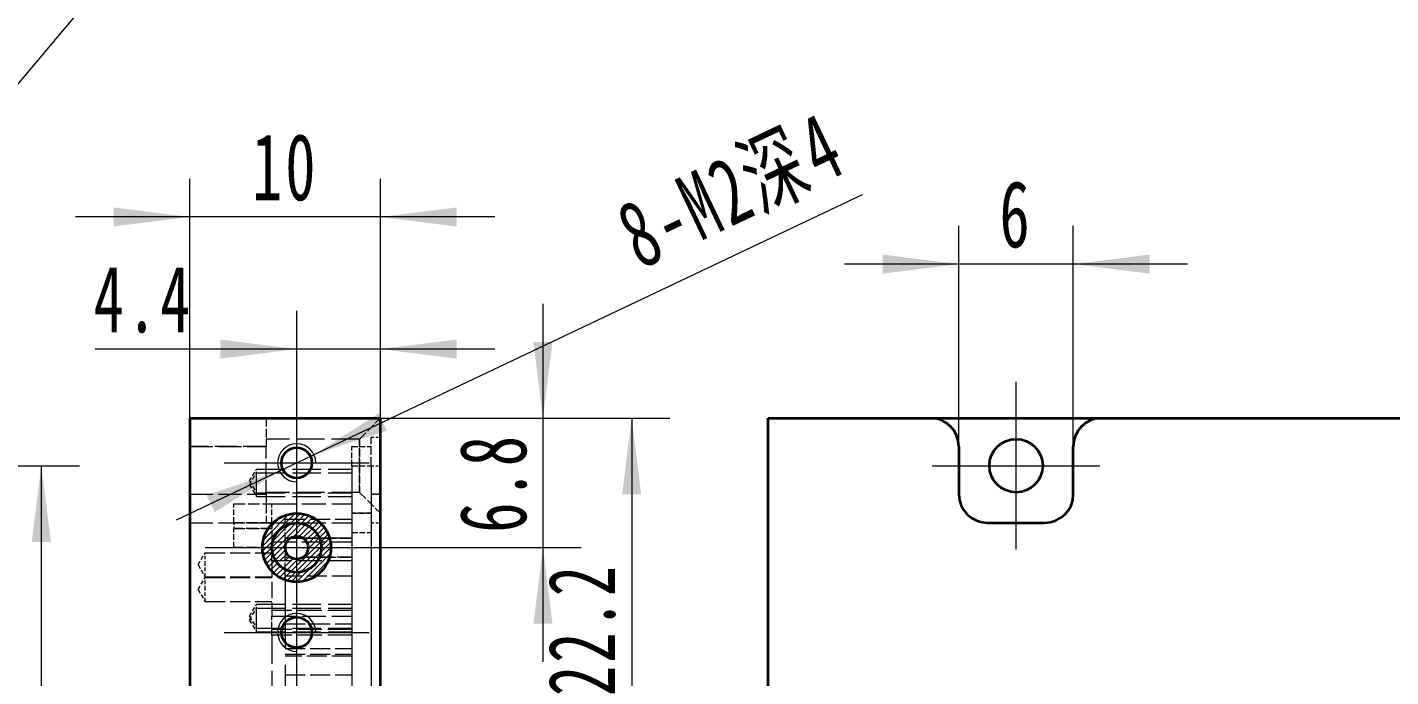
# Model space of a CAD drawing. Header units: millimetres. Extents: x -149 to 251, y -105 to 142.
# Drawn here: x -41.7 to 29.8, y 7.6 to 41.7 of the extents above; entities that cross this region are included whole.
import ezdxf

# ---------------------------------------------------------------- set-up
doc = ezdxf.new("R2010")
doc.units = ezdxf.units.MM
doc.linetypes.add('DASHED', pattern=[15, 12, -3])
doc.linetypes.add('点画线', pattern=[18, 12, -2, 2, -2])
doc.layers.get('0').update_dxf_attribs({"color": 255, "lineweight": 35})
for name, color, linetype, lineweight in [('中心线层', 1, '点画线', 18), ('剖面线层', 2, 'Continuous', 18), ('尺寸线层', 3, 'Continuous', 18), ('细实线层', 3, 'Continuous', 18)]:
    doc.layers.add(name, color=color, linetype=linetype, lineweight=lineweight)
doc.styles.add('标准', font='', dxfattribs={"width": 0.667})
doc.styles.get('标准').set_extended_font_data('宋体')
doc.dimstyles.new('标准', dxfattribs={"dimtxt": 3.5, "dimasz": 4, "dimexe": 2, "dimexo": 0, "dimgap": 0.85, "dimtad": 1, "dimdec": 1, "dimdsep": 46, "dimtxsty": '标准', "dimblk": '_CAXARROW', "dimcen": 0, "dimdle": 6, "dimclrt": 256, "dimadec": 1, "dimazin": 2, "dimtfac": 0.707107, "dimtmove": 2, "dimatfit": 3, "dimfxl": 0, "dimfrac": 2, "dimtolj": 1, "dimlwd": -1, "dimlwe": -1, "dimarcsym": 0})
pattern_1 = [(45, (0, 0), (-0.1414214, 0.1414214), [])]

# ---------------------------------------------------------------- blocks, each defined once
blk = doc.blocks.new('*X6')
at = {"layer": '尺寸线层', "linetype": 'Continuous'}
for points in [[(-33.213, 31.703), (-37.213, 31.203), (-37.213, 32.203)], [(-23.213, 31.703), (-19.213, 31.203), (-19.213, 32.203)]]:
    blk.add_hatch(color=0, dxfattribs=at).paths.add_polyline_path(points, flags=0)
at = {"layer": '尺寸线层', "color": 0, "linetype": 'Continuous'}
for p, q in [((-33.213, 21.148), (-33.213, 33.703)), ((-23.213, 21.148), (-23.213, 33.703)), ((-17.213, 31.703), (-39.213, 31.703))]:
    blk.add_line(p, q, dxfattribs=at)
at = {"layer": '尺寸线层', "insert": (-28.213, 34.303), "char_height": 3.5, "width": 7, "attachment_point": 5, "line_spacing_factor": 1.15057, "style": '标准'}
blk.add_mtext('\\T1.1;10', dxfattribs=at)
blk = doc.blocks.new('_CAXARROW')
blk.add_hatch(color=256).paths.add_polyline_path([(0, 0), (-1, 0.125), (-1, -0.125)], flags=0)
blk = doc.blocks.new('*X8')
at = {"attachment_point": 1, "line_spacing_factor": 1.15057, "style": '标准'}
for s, insert, char_height, width in [('\\T1.1;+0.3', (-81.422, 36.656), 2.4749, 98.99498), ('\\T1.1;53', (-85.075, 34.987), 3.5, 140), ('\\T1.1;0', (-80.131, 34.018), 2.4749, 98.99498)]:
    blk.add_mtext(s, dxfattribs=dict(at, insert=insert, char_height=char_height, width=width))
blk = doc.blocks.new('*X7')
at = {"layer": '尺寸线层', "linetype": 'Continuous'}
for points in [[(-106.952, 30.258), (-102.952, 30.758), (-102.952, 29.758)], [(-53.952, 30.258), (-57.952, 30.758), (-57.952, 29.758)]]:
    blk.add_hatch(color=0, dxfattribs=at).paths.add_polyline_path(points, flags=0)
at = {"layer": '尺寸线层', "color": 0, "linetype": 'Continuous'}
for p, q in [((-106.952, 18.648), (-106.952, 32.258)), ((-53.952, 18.648), (-53.952, 32.258)), ((-106.952, 30.258), (-53.952, 30.258))]:
    blk.add_line(p, q, dxfattribs=at)
at = {"layer": '尺寸线层'}
blk.add_blockref('*X8', (0, 0), dxfattribs=at)
blk = doc.blocks.new('*X13')
at = {"layer": '尺寸线层', "linetype": 'Continuous'}
for points in [[(-59.437, 18.26), (-56.479, 20.999), (-57.245, 21.643)], [(-60.467, 17.036), (-62.66, 13.653), (-63.425, 14.297)]]:
    blk.add_hatch(color=0, dxfattribs=at).paths.add_polyline_path(points, flags=0)
at = {"layer": '尺寸线层', "color": 0, "linetype": 'Continuous'}
blk.add_line((-22.6, 62.041), (-64.33, 12.445), dxfattribs=at)
at = {"layer": '尺寸线层', "char_height": 3.5, "attachment_point": 5, "rotation": 49.92254, "line_spacing_factor": 1.15057, "style": '标准'}
for s, insert, width in [('\\T1.1;15-M1.6深4', (-30.507, 57.301), 34.87224), ('\\T1.1;底孔深5', (-25.792, 53.333), 23.58883)]:
    blk.add_mtext(s, dxfattribs=dict(at, insert=insert, width=width))
blk = doc.blocks.new('*X15')
at = {"layer": '尺寸线层', "linetype": 'Continuous'}
for points in [[(-26.709, 19.226), (-22.881, 20.489), (-23.31, 21.393)], [(-28.516, 18.369), (-31.916, 16.203), (-32.344, 17.106)]]:
    blk.add_hatch(color=0, dxfattribs=at).paths.add_polyline_path(points, flags=0)
at = {"layer": '尺寸线层', "color": 0, "linetype": 'Continuous'}
blk.add_line((2.05, 32.87), (-33.937, 15.797), dxfattribs=at)
at = {"layer": '尺寸线层', "insert": (-4.742, 32.967), "char_height": 3.5, "width": 24.38256, "attachment_point": 5, "rotation": 25.38052, "line_spacing_factor": 1.15057, "style": '标准'}
blk.add_mtext('\\T1.1;8-M2深4', dxfattribs=at)
blk = doc.blocks.new('*X18')
at = {"layer": '尺寸线层', "linetype": 'Continuous'}
for points in [[(-41.009, 18.648), (-40.509, 14.648), (-41.509, 14.648)], [(-41.009, -10.352), (-40.509, -6.352), (-41.509, -6.352)]]:
    blk.add_hatch(color=0, dxfattribs=at).paths.add_polyline_path(points, flags=0)
at = {"layer": '尺寸线层', "color": 0, "linetype": 'Continuous'}
for p, q in [((-65.452, 18.648), (-39.009, 18.648)), ((-41.009, 18.648), (-41.009, -10.352)), ((-54.952, -10.352), (-39.009, -10.352))]:
    blk.add_line(p, q, dxfattribs=at)
at = {"layer": '尺寸线层', "insert": (-43.609, 4.148), "char_height": 3.5, "width": 7, "attachment_point": 5, "rotation": 90, "line_spacing_factor": 1.15057, "style": '标准'}
blk.add_mtext('\\T1.1;29', dxfattribs=at)
blk = doc.blocks.new('*X20')
at = {"layer": '尺寸线层', "linetype": 'Continuous'}
for points in [[(-14.694, 21.148), (-14.194, 25.148), (-15.194, 25.148)], [(-14.694, 14.348), (-14.194, 10.348), (-15.194, 10.348)]]:
    blk.add_hatch(color=0, dxfattribs=at).paths.add_polyline_path(points, flags=0)
at = {"layer": '尺寸线层', "color": 0, "linetype": 'Continuous'}
for p, q in [((-14.694, 27.148), (-14.694, 8.348)), ((-23.213, 21.148), (-12.694, 21.148)), ((-22.813, 14.348), (-12.694, 14.348))]:
    blk.add_line(p, q, dxfattribs=at)
at = {"layer": '尺寸线层', "insert": (-17.294, 17.748), "char_height": 3.5, "width": 9.92422, "attachment_point": 5, "rotation": 90, "line_spacing_factor": 1.15057, "style": '标准'}
blk.add_mtext('\\T1.1;6.8', dxfattribs=at)
blk = doc.blocks.new('*X21')
at = {"layer": '尺寸线层', "linetype": 'Continuous'}
for points in [[(-10.039, 21.148), (-9.539, 17.148), (-10.539, 17.148)], [(-10.039, -1.052), (-9.539, 2.948), (-10.539, 2.948)]]:
    blk.add_hatch(color=0, dxfattribs=at).paths.add_polyline_path(points, flags=0)
at = {"layer": '尺寸线层', "color": 0, "linetype": 'Continuous'}
for p, q in [((-23.213, 21.148), (-8.039, 21.148)), ((-10.039, 21.148), (-10.039, -1.052)), ((-22.813, -1.052), (-8.039, -1.052))]:
    blk.add_line(p, q, dxfattribs=at)
at = {"layer": '尺寸线层', "insert": (-12.639, 10.048), "char_height": 3.5, "width": 13.52454, "attachment_point": 5, "rotation": 90, "line_spacing_factor": 1.15057, "style": '标准'}
blk.add_mtext('\\T1.1;22.2', dxfattribs=at)
blk = doc.blocks.new('*X22')
at = {"layer": '尺寸线层', "linetype": 'Continuous'}
for points in [[(-27.613, 24.768), (-31.613, 24.268), (-31.613, 25.268)], [(-23.213, 24.768), (-19.213, 24.268), (-19.213, 25.268)]]:
    blk.add_hatch(color=0, dxfattribs=at).paths.add_polyline_path(points, flags=0)
at = {"layer": '尺寸线层', "color": 0, "linetype": 'Continuous'}
for p, q in [((-27.613, 13.698), (-27.613, 26.768)), ((-23.213, 21.148), (-23.213, 26.768)), ((-17.213, 24.768), (-38.192, 24.768))]:
    blk.add_line(p, q, dxfattribs=at)
at = {"layer": '尺寸线层', "insert": (-35.652, 27.368), "char_height": 3.5, "width": 10.15767, "attachment_point": 5, "line_spacing_factor": 1.15057, "style": '标准'}
blk.add_mtext('\\T1.1;4.4', dxfattribs=at)
blk = doc.blocks.new('*X24')
at = {"layer": '尺寸线层', "linetype": 'Continuous'}
for points in [[(7.127, 29.23), (3.127, 28.73), (3.127, 29.73)], [(13.127, 29.23), (17.127, 28.73), (17.127, 29.73)]]:
    blk.add_hatch(color=0, dxfattribs=at).paths.add_polyline_path(points, flags=0)
at = {"layer": '尺寸线层', "color": 0, "linetype": 'Continuous'}
for p, q in [((7.127, 19.648), (7.127, 31.23)), ((13.127, 19.648), (13.127, 31.23)), ((19.127, 29.23), (1.127, 29.23))]:
    blk.add_line(p, q, dxfattribs=at)
at = {"layer": '尺寸线层', "insert": (10.127, 31.83), "char_height": 3.5, "width": 7, "attachment_point": 5, "line_spacing_factor": 1.15057, "style": '标准'}
blk.add_mtext('\\T1.1;6', dxfattribs=at)

msp = doc.modelspace()

# ---------------------------------------------------------------- hatches: boundary and pattern name
at = {"layer": '剖面线层'}
h = msp.add_hatch(dxfattribs=at)
h.set_pattern_fill('无图案', color=256, scale=0.2, angle=45, style=0, pattern_type=0)
h.set_pattern_definition(pattern_1)
edge = h.paths.add_edge_path(flags=0)
edge.add_arc((-27.613, 14.348), 1.3, 22.61986, 38.15857)
edge.add_arc((-27.613, 14.348), 1.3, 38.15857, 89.7517)
edge.add_line((-27.607, 15.648), (-26.368, 15.648))
edge.add_arc((-27.613, 14.348), 1.8, 16.12762, 46.2377, ccw=False)
edge.add_line((-25.884, 14.848), (-26.413, 14.848))
edge = h.paths.add_edge_path(flags=0)
edge.add_line((-27.613, 14.948), (-27.613, 15.201))
edge.add_line((-27.613, 15.201), (-27.613, 15.648))
edge.add_arc((-27.613, 14.348), 1.3, 89.7517, 90, ccw=False)
edge.add_arc((-27.613, 14.348), 1.3, 22.61986, 89.7517, ccw=False)
edge.add_line((-26.413, 14.848), (-27.281, 14.848))
edge.add_arc((-27.613, 14.348), 0.6, 56.44269, 90)
edge = h.paths.add_edge_path(flags=0)
edge.add_arc((-27.613, 14.348), 0.6, 29.99865, 45.492)
edge.add_arc((-27.613, 14.348), 0.6, 45.492, 56.44269)
edge.add_line((-27.281, 14.848), (-26.413, 14.848))
edge.add_arc((-27.613, 14.348), 1.3, 13.34181, 22.61986, ccw=False)
edge.add_line((-26.348, 14.648), (-27.093, 14.648))
edge = h.paths.add_edge_path(flags=0)
edge.add_arc((-27.613, 14.348), 1.3, 13.34181, 16.95173)
edge.add_arc((-27.613, 14.348), 1.3, 16.95173, 22.61986)
edge.add_line((-26.413, 14.848), (-25.884, 14.848))
edge.add_arc((-27.613, 14.348), 1.8, 9.59367, 16.12762, ccw=False)
edge.add_line((-25.838, 14.648), (-26.348, 14.648))
edge = h.paths.add_edge_path(flags=0)
edge.add_line((-27.613, 15.648), (-27.613, 15.744))
edge.add_line((-27.613, 15.744), (-27.613, 15.848))
edge.add_line((-27.613, 15.848), (-26.618, 15.848))
edge.add_arc((-27.613, 14.348), 1.8, 46.2377, 56.44269, ccw=False)
edge.add_line((-26.368, 15.648), (-27.607, 15.648))
edge.add_line((-27.607, 15.648), (-27.613, 15.648))
edge = h.paths.add_edge_path(flags=0)
edge.add_line((-27.613, 15.848), (-27.613, 15.964))
edge.add_line((-27.613, 15.964), (-27.613, 16.148))
edge.add_arc((-27.613, 14.348), 1.8, 56.44269, 90, ccw=False)
edge.add_line((-26.618, 15.848), (-27.613, 15.848))
edge = h.paths.add_edge_path(flags=0)
edge.add_arc((-27.613, 14.348), 1.8, 116.61186, 133.7623, ccw=False)
edge.add_arc((-27.613, 14.348), 1.8, 90, 116.61186, ccw=False)
edge.add_line((-27.613, 16.148), (-27.613, 15.848))
edge.add_line((-27.613, 15.848), (-28.213, 15.848))
edge.add_line((-28.213, 15.848), (-28.213, 15.648))
edge.add_line((-28.213, 15.648), (-28.858, 15.648))
edge = h.paths.add_edge_path(flags=0)
edge.add_line((-28.213, 15.648), (-28.213, 15.704))
edge.add_line((-28.213, 15.704), (-28.213, 15.848))
edge.add_line((-28.213, 15.848), (-27.613, 15.848))
edge.add_line((-27.613, 15.848), (-27.613, 15.648))
edge.add_line((-27.613, 15.648), (-27.618, 15.648))
edge.add_line((-27.618, 15.648), (-28.213, 15.648))
edge = h.paths.add_edge_path(flags=0)
edge.add_line((-28.913, 15.348), (-28.913, 15.484))
edge.add_line((-28.913, 15.484), (-28.913, 15.593))
edge.add_arc((-27.613, 14.348), 1.8, 133.7623, 136.23489, ccw=False)
edge.add_line((-28.858, 15.648), (-28.213, 15.648))
edge.add_line((-28.213, 15.648), (-28.213, 15.501))
edge.add_arc((-27.613, 14.348), 1.3, 117.48521, 166.65819)
edge.add_line((-28.878, 14.648), (-28.913, 14.648))
edge.add_line((-28.913, 14.648), (-28.913, 15.348))
edge = h.paths.add_edge_path(flags=0)
edge.add_line((-28.213, 14.848), (-28.213, 15.264))
edge.add_line((-28.213, 15.264), (-28.213, 15.501))
edge.add_arc((-27.613, 14.348), 1.3, 90.2483, 117.48521, ccw=False)
edge.add_arc((-27.613, 14.348), 1.3, 90, 90.2483, ccw=False)
edge.add_line((-27.613, 15.648), (-27.613, 14.948))
edge.add_arc((-27.613, 14.348), 0.6, 90, 123.55731)
edge.add_line((-27.944, 14.848), (-28.213, 14.848))
edge.add_line((-28.213, 14.848), (-27.944, 14.848))
edge.add_arc((-27.613, 14.348), 0.6, 123.55731, 150.00135)
edge.add_line((-28.132, 14.648), (-28.213, 14.648))
edge.add_line((-28.213, 14.648), (-28.213, 14.848))
edge = h.paths.add_edge_path(flags=0)
edge.add_arc((-27.613, 14.348), 0.6, 360, 372.54423)
edge.add_arc((-27.613, 14.348), 0.6, 12.54423, 29.99865)
edge.add_line((-27.093, 14.648), (-26.348, 14.648))
edge.add_arc((-27.613, 14.348), 1.3, 0, 13.34181, ccw=False)
edge.add_line((-26.313, 14.348), (-27.013, 14.348))
edge = h.paths.add_edge_path(flags=0)
edge.add_arc((-27.613, 14.348), 0.6, 303.55731, 330.4334)
edge.add_arc((-27.613, 14.348), 0.6, 330.4334, 360)
edge.add_line((-27.013, 14.348), (-26.313, 14.348))
edge.add_arc((-27.613, 14.348), 1.3, 337.38014, 360, ccw=False)
edge.add_line((-26.413, 13.848), (-27.281, 13.848))
edge = h.paths.add_edge_path(flags=0)
edge.add_line((-27.613, 13.648), (-27.613, 13.745))
edge.add_line((-27.613, 13.745), (-27.613, 13.748))
edge.add_arc((-27.613, 14.348), 0.6, 270, 303.55731)
edge.add_line((-27.281, 13.848), (-26.413, 13.848))
edge.add_arc((-27.613, 14.348), 1.3, 327.42039, 337.38014, ccw=False)
edge.add_line((-26.517, 13.648), (-27.613, 13.648))
edge = h.paths.add_edge_path(flags=0)
edge.add_line((-28.213, 13.648), (-28.213, 13.732))
edge.add_line((-28.213, 13.732), (-28.213, 13.848))
edge.add_line((-28.213, 13.848), (-27.944, 13.848))
edge.add_arc((-27.613, 14.348), 0.6, 236.44269, 270)
edge.add_line((-27.613, 13.748), (-27.613, 13.648))
edge.add_line((-27.613, 13.648), (-28.213, 13.648))
edge = h.paths.add_edge_path(flags=0)
edge.add_line((-28.213, 13.848), (-28.213, 13.985))
edge.add_line((-28.213, 13.985), (-28.213, 14.342))
edge.add_arc((-27.613, 14.348), 0.6, 180.51687, 236.44269)
edge.add_line((-27.944, 13.848), (-28.213, 13.848))
edge = h.paths.add_edge_path(flags=0)
edge.add_line((-28.213, 14.353), (-28.213, 14.62))
edge.add_line((-28.213, 14.62), (-28.213, 14.648))
edge.add_line((-28.213, 14.648), (-28.132, 14.648))
edge.add_arc((-27.613, 14.348), 0.6, 150.00135, 179.48313)
edge = h.paths.add_edge_path(flags=0)
edge.add_arc((-27.613, 14.348), 1.8, 172.43103, 180, ccw=False)
edge.add_arc((-27.613, 14.348), 1.8, 146.25101, 172.43103, ccw=False)
edge.add_line((-29.109, 15.348), (-28.913, 15.348))
edge.add_line((-28.913, 15.348), (-28.913, 14.648))
edge.add_line((-28.913, 14.648), (-28.913, 14.362))
edge.add_line((-28.913, 14.362), (-28.913, 14.348))
edge.add_line((-28.913, 14.348), (-29.413, 14.348))
edge = h.paths.add_edge_path(flags=0)
edge.add_arc((-27.613, 14.348), 1.8, 186.67631, 188.78774, ccw=False)
edge.add_arc((-27.613, 14.348), 1.8, 180, 186.67631, ccw=False)
edge.add_line((-29.413, 14.348), (-28.913, 14.348))
edge.add_line((-28.913, 14.348), (-28.913, 14.334))
edge.add_arc((-27.613, 14.348), 1.3, 180, 180.6082, ccw=False)
edge.add_line((-28.913, 14.348), (-28.213, 14.348))
edge.add_line((-28.213, 14.348), (-28.213, 14.342))
edge.add_line((-28.213, 14.342), (-28.213, 13.848))
edge.add_line((-28.213, 13.848), (-28.213, 13.648))
edge.add_line((-28.213, 13.648), (-28.708, 13.648))
edge.add_arc((-27.613, 14.348), 1.3, 180.6082, 212.57961, ccw=False)
edge.add_line((-28.913, 14.334), (-28.913, 14.073))
edge.add_line((-28.913, 14.073), (-29.392, 14.073))
edge = h.paths.add_edge_path(flags=0)
edge.add_arc((-27.613, 14.348), 1.8, 205.11168, 223.76511, ccw=False)
edge.add_arc((-27.613, 14.348), 1.8, 188.78774, 205.11168, ccw=False)
edge.add_line((-29.392, 14.073), (-28.913, 14.073))
edge.add_line((-28.913, 14.073), (-28.913, 13.648))
edge.add_line((-28.913, 13.648), (-28.913, 13.103))
edge = h.paths.add_edge_path(flags=0)
edge.add_line((-28.913, 14.073), (-28.913, 13.648))
edge.add_line((-28.913, 13.648), (-28.708, 13.648))
edge.add_arc((-27.613, 14.348), 1.3, 212.57961, 242.51479)
edge.add_line((-28.213, 13.195), (-28.213, 12.848))
edge.add_line((-28.213, 12.848), (-28.213, 12.651))
edge.add_arc((-27.613, 14.348), 1.8, 223.76511, 250.5296, ccw=False)
edge.add_arc((-27.613, 14.348), 1.8, 223.69898, 223.76511, ccw=False)
edge.add_arc((-27.613, 14.348), 1.8, 188.78774, 223.69898, ccw=False)
edge.add_line((-29.392, 14.073), (-28.913, 14.073))
edge = h.paths.add_edge_path(flags=0)
edge.add_line((-28.213, 12.848), (-28.213, 12.959))
edge.add_line((-28.213, 12.959), (-28.213, 13.195))
edge.add_arc((-27.613, 14.348), 1.3, 242.51479, 270)
edge.add_line((-27.613, 13.048), (-27.613, 12.848))
edge.add_line((-27.613, 12.848), (-28.213, 12.848))
edge = h.paths.add_edge_path(flags=0)
edge.add_line((-28.213, 12.651), (-28.213, 12.665))
edge.add_line((-28.213, 12.665), (-28.213, 12.848))
edge.add_line((-28.213, 12.848), (-27.613, 12.848))
edge.add_line((-27.613, 12.848), (-27.613, 12.548))
edge.add_arc((-27.613, 14.348), 1.8, 250.5296, 270, ccw=False)
edge = h.paths.add_edge_path(flags=0)
edge.add_line((-27.613, 12.548), (-27.613, 12.652))
edge.add_line((-27.613, 12.652), (-27.613, 12.848))
edge.add_line((-27.613, 12.848), (-26.618, 12.848))
edge.add_arc((-27.613, 14.348), 1.8, 270, 303.55731, ccw=False)
edge = h.paths.add_edge_path(flags=0)
edge.add_line((-27.613, 12.848), (-27.613, 12.985))
edge.add_line((-27.613, 12.985), (-27.613, 13.048))
edge.add_arc((-27.613, 14.348), 1.3, 270, 327.42039)
edge.add_line((-26.517, 13.648), (-25.954, 13.648))
edge.add_arc((-27.613, 14.348), 1.8, 303.55731, 337.1142, ccw=False)
edge.add_line((-26.618, 12.848), (-27.613, 12.848))
edge = h.paths.add_edge_path(flags=0)
edge.add_line((-27.613, 13.048), (-27.613, 13.398))
edge.add_line((-27.613, 13.398), (-27.613, 13.648))
edge.add_line((-27.613, 13.648), (-26.517, 13.648))
edge.add_arc((-27.613, 14.348), 1.3, 270, 327.42039, ccw=False)
edge = h.paths.add_edge_path(flags=0)
edge.add_line((-28.213, 13.195), (-28.213, 13.365))
edge.add_line((-28.213, 13.365), (-28.213, 13.648))
edge.add_line((-28.213, 13.648), (-27.613, 13.648))
edge.add_line((-27.613, 13.648), (-27.613, 13.048))
edge.add_arc((-27.613, 14.348), 1.3, 242.51479, 270, ccw=False)
edge = h.paths.add_edge_path(flags=0)
edge.add_arc((-27.613, 14.348), 1.3, 327.42039, 331.02202)
edge.add_arc((-27.613, 14.348), 1.3, 331.02202, 337.38014)
edge.add_line((-26.413, 13.848), (-25.884, 13.848))
edge.add_arc((-27.613, 14.348), 1.8, 337.1142, 343.87238, ccw=False)
edge.add_line((-25.954, 13.648), (-26.517, 13.648))
edge = h.paths.add_edge_path(flags=0)
edge.add_arc((-27.613, 14.348), 1.3, 337.38014, 344.6859)
edge.add_arc((-27.613, 14.348), 1.3, 344.6859, 360)
edge.add_line((-26.313, 14.348), (-25.813, 14.348))
edge.add_arc((-27.613, 14.348), 1.8, -16.12762, 0, ccw=False)
edge.add_line((-25.884, 13.848), (-26.413, 13.848))
edge = h.paths.add_edge_path(flags=0)
edge.add_arc((-27.613, 14.348), 1.3, 360, 364.83984)
edge.add_arc((-27.613, 14.348), 1.3, 4.83984, 13.34181)
edge.add_line((-26.348, 14.648), (-25.838, 14.648))
edge.add_arc((-27.613, 14.348), 1.8, 0, 9.59367, ccw=False)
edge.add_line((-25.813, 14.348), (-26.313, 14.348))
h = msp.add_hatch(dxfattribs=at)
h.set_pattern_fill('无图案', color=256, scale=0.2, angle=45, style=0, pattern_type=0)
h.set_pattern_definition(pattern_1)
edge = h.paths.add_edge_path(flags=0)
edge.add_arc((-27.613, 14.348), 1.8, 204.06178, 223.76511, ccw=False)
edge.add_arc((-27.613, 14.348), 1.8, 188.78774, 204.06178, ccw=False)
edge.add_line((-29.392, 14.073), (-28.913, 14.073))
edge.add_line((-28.913, 14.073), (-28.913, 13.648))
edge.add_line((-28.913, 13.648), (-28.913, 13.103))
edge = h.paths.add_edge_path(flags=0)
edge.add_arc((-27.613, 14.348), 1.3, 152.25535, 166.65819, ccw=False)
edge.add_arc((-27.613, 14.348), 1.3, 117.48521, 152.25535, ccw=False)
edge.add_line((-28.213, 15.501), (-28.213, 14.848))
edge.add_line((-28.213, 14.848), (-28.213, 14.648))
edge.add_line((-28.213, 14.648), (-28.878, 14.648))
edge = h.paths.add_edge_path(flags=0)
edge.add_arc((-27.613, 14.348), 1.3, 174.16428, 179.3918, ccw=False)
edge.add_arc((-27.613, 14.348), 1.3, 166.65819, 174.16428, ccw=False)
edge.add_line((-28.878, 14.648), (-28.213, 14.648))
edge.add_line((-28.213, 14.648), (-28.213, 14.353))
edge.add_line((-28.213, 14.353), (-28.213, 14.348))
edge.add_line((-28.213, 14.348), (-28.913, 14.348))
edge.add_arc((-27.613, 14.348), 1.3, 179.3918, 180, ccw=False)
edge.add_line((-28.913, 14.362), (-28.913, 14.348))
edge.add_line((-28.913, 14.348), (-29.413, 14.348))
edge.add_arc((-27.613, 14.348), 1.8, 175.7888, 180, ccw=False)
edge.add_arc((-27.613, 14.348), 1.8, 146.25101, 175.7888, ccw=False)
edge.add_line((-29.109, 15.348), (-28.913, 15.348))
edge.add_line((-28.913, 15.348), (-28.913, 14.648))
edge.add_line((-28.913, 14.648), (-28.913, 14.48))
edge.add_line((-28.913, 14.48), (-28.913, 14.362))

# ---------------------------------------------------------------- linework, layer by layer
at = {"color": 7, "lineweight": 35}
for p, q in [((-33.213, 21.148), (-33.213, -6.352)), ((-23.213, -10.352), (-23.213, 21.148)), ((-2.873, -6.352), (-2.873, 21.148)), ((14.627, 21.148), (35.627, 21.148))]:
    msp.add_line(p, q, dxfattribs=at)
at = {"color": 7, "lineweight": 35, "ltscale": 0.25}
msp.add_line((-33.213, 21.148), (-23.213, 21.148), dxfattribs=at)
at = {"color": 7, "linetype": 'DASHED', "lineweight": 13, "ltscale": 0.0375}
for p, q in [((-29.213, 21.148), (-29.213, 19.648)), ((-23.713, 18.648), (-23.713, 20.148)), ((-29.213, 17.148), (-29.213, 15.648))]:
    msp.add_line(p, q, dxfattribs=at)
at = {"color": 7, "linetype": 'DASHED', "lineweight": 13, "ltscale": 0.038891}
for p, q in [((-24.313, 20.048), (-23.213, 21.148)), ((-24.313, 20.048), (-23.213, 21.148)), ((-24.313, 17.248), (-23.213, 16.148)), ((-24.313, 17.248), (-23.213, 16.148))]:
    msp.add_line(p, q, dxfattribs=at)
at = {"color": 7, "lineweight": 35, "ltscale": 0.2125}
msp.add_line((-2.873, 21.148), (5.627, 21.148), dxfattribs=at)
at = {"color": 7, "lineweight": 35, "ltscale": 0.225}
msp.add_line((5.627, 21.148), (14.627, 21.148), dxfattribs=at)
at = {"color": 7, "linetype": 'DASHED', "lineweight": 13, "ltscale": 0.122501}
for p, q in [((-24.313, 20.048), (-29.213, 20.048)), ((-24.313, 20.048), (-29.213, 20.048)), ((-24.313, 17.248), (-29.213, 17.248)), ((-24.313, 17.248), (-29.213, 17.248))]:
    msp.add_line(p, q, dxfattribs=at)
at = {"color": 7, "linetype": 'DASHED', "lineweight": 13, "ltscale": 0.035}
for p, q in [((-24.313, 20.048), (-24.313, 18.648)), ((-24.313, 18.648), (-24.313, 20.048)), ((-24.313, 18.648), (-24.313, 17.248)), ((-24.313, 17.248), (-24.313, 18.648))]:
    msp.add_line(p, q, dxfattribs=at)
at = {"color": 7, "linetype": 'DASHED', "lineweight": 13, "ltscale": 0.0125}
for p, q in [((-23.713, 20.148), (-23.213, 20.148)), ((-23.713, 18.648), (-23.213, 18.648)), ((-23.713, 18.648), (-23.213, 18.648)), ((-23.713, 18.648), (-23.213, 18.648)), ((-23.713, 18.648), (-23.213, 18.648)), ((-23.713, 18.648), (-23.213, 18.648)), ((-23.713, 18.648), (-23.213, 18.648)), ((-23.713, 17.148), (-23.213, 17.148)), ((-23.213, 17.148), (-23.713, 17.148)), ((-23.713, 17.148), (-23.213, 17.148)), ((-23.213, 17.148), (-23.713, 17.148)), ((-23.713, 15.648), (-23.213, 15.648)), ((-28.213, 14.848), (-28.213, 14.348)), ((-28.213, 14.348), (-28.213, 13.848))]:
    msp.add_line(p, q, dxfattribs=at)
at = {"color": 7, "linetype": 'DASHED', "lineweight": 13, "ltscale": 0.1}
for p, q in [((-33.213, 19.648), (-29.213, 19.648)), ((-29.213, 19.648), (-33.213, 19.648)), ((-33.213, 19.648), (-29.213, 19.648)), ((-29.213, 19.648), (-33.213, 19.648)), ((-33.213, 17.148), (-29.213, 17.148)), ((-33.213, 17.148), (-29.213, 17.148)), ((-33.213, 17.148), (-29.213, 17.148)), ((-33.213, 17.148), (-29.213, 17.148)), ((-33.213, 15.648), (-28.913, 15.648))]:
    msp.add_line(p, q, dxfattribs=at)
at = {"color": 7, "linetype": 'DASHED', "lineweight": 13, "ltscale": 0.0625}
msp.add_line((-29.213, 17.148), (-29.213, 19.648), dxfattribs=at)
at = {"color": 7, "linetype": 'DASHED', "lineweight": 13, "ltscale": 0.025}
for p, q in [((-24.713, 18.648), (-24.713, 19.648)), ((-24.713, 19.648), (-23.713, 19.648)), ((-24.713, 18.648), (-23.713, 18.648)), ((-24.713, 18.648), (-23.713, 18.648)), ((-24.713, 18.648), (-23.713, 18.648)), ((-24.713, 18.648), (-23.713, 18.648)), ((-24.713, 18.648), (-23.713, 18.648)), ((-24.713, 18.648), (-23.713, 18.648)), ((-30.913, 15.648), (-30.913, 16.648)), ((-28.913, 15.648), (-28.913, 16.648)), ((-28.213, 14.848), (-28.213, 15.848)), ((-24.713, 16.148), (-23.713, 16.148)), ((-23.713, 16.148), (-24.713, 16.148)), ((-24.713, 16.148), (-23.713, 16.148)), ((-23.713, 16.148), (-24.713, 16.148)), ((-30.913, 14.348), (-30.913, 15.348)), ((-28.913, 15.648), (-28.913, 14.648)), ((-24.713, 15.148), (-23.713, 15.148)), ((-28.913, 13.648), (-28.913, 14.648)), ((-28.213, 12.848), (-28.213, 13.848)), ((-28.913, 9.748), (-28.913, 10.748))]:
    msp.add_line(p, q, dxfattribs=at)
at = {"color": 7, "lineweight": 35, "ltscale": 0.0625}
for p, q in [((7.127, 19.648), (7.127, 17.148)), ((13.127, 17.148), (13.127, 19.648))]:
    msp.add_line(p, q, dxfattribs=at)
at = {"color": 7, "linetype": 'DASHED', "lineweight": 13}
for p, q in [((-24.713, 18.648), (-24.713, -5.352)), ((-23.713, 18.648), (-23.713, -5.352))]:
    msp.add_line(p, q, dxfattribs=at)
at = {"color": 7, "linetype": 'DASHED', "lineweight": 13, "ltscale": 0.018228}
for p, q in [((-30.088, 17.848), (-29.713, 18.473)), ((-30.088, 17.848), (-29.713, 18.473)), ((-30.088, 17.848), (-29.713, 18.473)), ((-30.088, 17.648), (-29.713, 18.273)), ((-30.088, 17.648), (-29.713, 18.273)), ((-30.088, 17.848), (-29.713, 17.223)), ((-30.088, 17.848), (-29.713, 17.223)), ((-30.088, 17.848), (-29.713, 17.223)), ((-30.088, 17.648), (-29.713, 17.023)), ((-30.088, 17.648), (-29.713, 17.023)), ((-30.088, 10.748), (-29.713, 11.373)), ((-30.088, 10.548), (-29.713, 11.173)), ((-30.088, 10.548), (-29.713, 11.173)), ((-30.088, 10.748), (-29.713, 10.123)), ((-30.088, 10.548), (-29.713, 9.923)), ((-30.088, 10.548), (-29.713, 9.923))]:
    msp.add_line(p, q, dxfattribs=at)
at = {"color": 7, "linetype": 'DASHED', "lineweight": 13, "ltscale": 0.015625}
for p, q in [((-29.713, 17.848), (-29.713, 18.473)), ((-29.713, 17.848), (-29.713, 18.473)), ((-29.713, 17.848), (-29.713, 18.473)), ((-29.713, 17.848), (-29.713, 18.473)), ((-29.713, 17.648), (-29.713, 18.273)), ((-29.713, 17.648), (-29.713, 18.273)), ((-29.713, 17.648), (-29.713, 18.273)), ((-29.713, 17.648), (-29.713, 18.273)), ((-29.713, 17.223), (-29.713, 17.848)), ((-29.713, 17.223), (-29.713, 17.848)), ((-29.713, 17.223), (-29.713, 17.848)), ((-29.713, 17.223), (-29.713, 17.848)), ((-29.713, 17.023), (-29.713, 17.648)), ((-29.713, 17.023), (-29.713, 17.648)), ((-29.713, 17.023), (-29.713, 17.648)), ((-29.713, 17.023), (-29.713, 17.648)), ((-32.413, 13.448), (-32.413, 14.073)), ((-32.413, 12.823), (-32.413, 13.448)), ((-32.413, 12.148), (-32.413, 12.773)), ((-32.413, 12.148), (-32.413, 12.773)), ((-32.413, 11.523), (-32.413, 12.148)), ((-32.413, 11.523), (-32.413, 12.148)), ((-29.713, 10.748), (-29.713, 11.373)), ((-29.713, 10.748), (-29.713, 11.373)), ((-29.713, 10.548), (-29.713, 11.173)), ((-29.713, 10.548), (-29.713, 11.173)), ((-29.713, 10.548), (-29.713, 11.173)), ((-29.713, 10.123), (-29.713, 10.748)), ((-29.713, 10.123), (-29.713, 10.748)), ((-29.713, 9.923), (-29.713, 10.548)), ((-29.713, 9.923), (-29.713, 10.548)), ((-29.713, 9.923), (-29.713, 10.548))]:
    msp.add_line(p, q, dxfattribs=at)
at = {"color": 7, "linetype": 'DASHED', "lineweight": 13, "ltscale": 0.125}
for p, q in [((-29.713, 18.473), (-24.713, 18.473)), ((-29.713, 18.473), (-24.713, 18.473)), ((-29.713, 18.473), (-24.713, 18.473)), ((-29.713, 18.273), (-24.713, 18.273)), ((-29.713, 18.273), (-24.713, 18.273)), ((-29.713, 17.223), (-24.713, 17.223)), ((-29.713, 17.223), (-24.713, 17.223)), ((-29.713, 17.223), (-24.713, 17.223)), ((-29.713, 17.023), (-24.713, 17.023)), ((-29.713, 17.023), (-24.713, 17.023)), ((-29.713, 11.373), (-24.713, 11.373)), ((-29.713, 11.173), (-24.713, 11.173)), ((-29.713, 11.173), (-24.713, 11.173)), ((-29.713, 10.123), (-24.713, 10.123)), ((-29.713, 9.923), (-24.713, 9.923)), ((-29.713, 9.923), (-24.713, 9.923))]:
    msp.add_line(p, q, dxfattribs=at)
at = {"color": 7, "linetype": 'DASHED', "lineweight": 13, "ltscale": 0.05}
for p, q in [((-30.913, 16.648), (-28.913, 16.648)), ((-28.913, 15.648), (-30.913, 15.648)), ((-30.913, 15.648), (-28.913, 15.648)), ((-28.913, 15.348), (-30.913, 15.348)), ((-30.913, 15.348), (-28.913, 15.348)), ((-28.913, 14.348), (-30.913, 14.348))]:
    msp.add_line(p, q, dxfattribs=at)
at = {"color": 7, "linetype": 'DASHED', "lineweight": 13, "ltscale": 0.104999}
for p, q in [((-28.913, 16.648), (-24.713, 16.648)), ((-28.913, 15.648), (-24.713, 15.648)), ((-28.913, 15.648), (-24.713, 15.648)), ((-28.913, 14.648), (-24.713, 14.648)), ((-24.713, 13.648), (-28.913, 13.648)), ((-24.713, 11.048), (-28.913, 11.048)), ((-28.913, 10.748), (-24.713, 10.748)), ((-24.713, 10.048), (-28.913, 10.048)), ((-24.713, 9.748), (-28.913, 9.748))]:
    msp.add_line(p, q, dxfattribs=at)
at = {"color": 7, "linetype": 'DASHED', "lineweight": 13, "ltscale": 0.0875}
for p, q in [((-28.213, 15.848), (-24.713, 15.848)), ((-24.713, 14.848), (-28.213, 14.848)), ((-32.413, 14.073), (-28.913, 14.073)), ((-32.413, 12.823), (-28.913, 12.823)), ((-32.413, 12.773), (-28.913, 12.773)), ((-24.713, 12.848), (-28.213, 12.848)), ((-32.413, 11.523), (-28.913, 11.523)), ((-28.213, 10.348), (-24.713, 10.348)), ((-28.213, 9.048), (-24.713, 9.048)), ((-28.213, 8.748), (-24.713, 8.748)), ((-24.713, 8.648), (-28.213, 8.648)), ((-28.213, 7.668), (-24.713, 7.668))]:
    msp.add_line(p, q, dxfattribs=at)
at = {"color": 7, "linetype": 'DASHED', "lineweight": 13, "ltscale": 0.0075}
msp.add_line((-30.913, 15.648), (-30.913, 15.348), dxfattribs=at)
at = {"color": 7, "lineweight": 35, "ltscale": 0.075}
msp.add_line((8.627, 15.648), (11.627, 15.648), dxfattribs=at)
at = {"color": 7, "linetype": 'DASHED', "lineweight": 13, "ltscale": 0.006708}
for p, q in [((-28.213, 14.848), (-27.944, 14.848)), ((-28.213, 14.848), (-27.944, 14.848)), ((-28.213, 14.848), (-27.944, 14.848)), ((-28.213, 13.848), (-27.944, 13.848)), ((-28.213, 13.848), (-27.944, 13.848))]:
    msp.add_line(p, q, dxfattribs=at)
at = {"color": 7, "lineweight": 13, "ltscale": 0.016583}
msp.add_line((-27.944, 14.848), (-27.281, 14.848), dxfattribs=at)
at = {"color": 7, "linetype": 'DASHED', "lineweight": 13, "ltscale": 0.064209}
for p, q in [((-27.281, 14.848), (-24.713, 14.848)), ((-27.281, 14.848), (-24.713, 14.848)), ((-24.713, 14.848), (-27.281, 14.848)), ((-24.713, 13.848), (-27.281, 13.848)), ((-27.281, 13.848), (-24.713, 13.848))]:
    msp.add_line(p, q, dxfattribs=at)
at = {"color": 7, "linetype": 'DASHED', "lineweight": 13, "ltscale": 0.01823}
for p, q in [((-32.788, 13.448), (-32.413, 14.073)), ((-32.788, 13.448), (-32.413, 12.823)), ((-32.788, 12.148), (-32.413, 12.773)), ((-32.788, 12.148), (-32.413, 11.523))]:
    msp.add_line(p, q, dxfattribs=at)
at = {"color": 7, "linetype": 'DASHED', "lineweight": 13, "ltscale": 0.072499}
msp.add_line((-28.913, 13.648), (-28.913, 10.748), dxfattribs=at)
at = {"color": 7, "linetype": 'DASHED', "lineweight": 13, "ltscale": 0.31}
msp.add_line((-28.213, 12.848), (-28.213, 0.448), dxfattribs=at)
at = {"color": 7, "linetype": 'DASHED', "lineweight": 13, "ltscale": 0.125001}
msp.add_line((-28.913, 9.748), (-28.913, 4.748), dxfattribs=at)
at = {"color": 7, "lineweight": 35}
for centre, radius in [((10.127, 18.648), 1.4), ((-27.613, 18.798), 0.8), ((-27.613, 14.348), 1.8), ((-27.613, 14.348), 1.3), ((-27.613, 14.348), 0.6), ((-27.613, 9.898), 0.8)]:
    msp.add_circle(centre, radius, dxfattribs=at)
for centre, start, end in [((5.627, 19.648), 0, 90), ((14.627, 19.648), 90, 180), ((8.627, 17.148), 180.00001, 270), ((11.627, 17.148), 270, 360)]:
    msp.add_arc(centre, 1.5, start, end, dxfattribs=at)
at = {"layer": '中心线层'}
for p, q in [((10.127, 14.248), (10.127, 23.048)), ((-27.613, 9.548), (-27.613, 22.598)), ((-27.613, 14.998), (-27.613, 22.598)), ((-31.413, 18.798), (-23.813, 18.798)), ((5.727, 18.648), (14.527, 18.648)), ((-32.413, 14.348), (-22.813, 14.348)), ((-27.613, 6.098), (-27.613, 13.698)), ((-31.413, 9.898), (-23.813, 9.898)), ((-31.413, 9.898), (-23.813, 9.898)), ((-27.613, 7.198), (-27.613, 9.548))]:
    msp.add_line(p, q, dxfattribs=at)
at = {"layer": '细实线层'}
for centre in [(-27.613, 18.798), (-27.613, 9.898)]:
    msp.add_arc(centre, 1, 0, 270, dxfattribs=at)

# ---------------------------------------------------------------- dimensions: what is measured, and where the dimension line sits
at = {"layer": '尺寸线层'}
for p1, p2, override, picture, middle in [((-60.467, 17.036), (-59.437, 18.26), {"dimpost": '15-M<>深4\\X底孔深5', "dimsah": 1, "dimtfac": 1, "dimtmove": 0, "dimatfit": 1, "dimtfill": 1, "dimtzin": 8}, '*X13', (-28.213, 55.37)), ((-28.516, 18.369), (-26.709, 19.226), {"dimpost": '8-M<>深4', "dimsah": 1, "dimtfac": 1, "dimtmove": 0, "dimatfit": 1, "dimtfill": 1, "dimtzin": 8}, '*X15', (-3.457, 30.258))]:
    dim = msp.add_diameter_dim_2p(p1=p1, p2=p2, dimstyle='标准', override=override, dxfattribs=at)
    dim.commit()
    dim.dimension.update_dxf_attribs({"geometry": picture, "text_midpoint": middle, "dimtype": 163})
for base, p1, p2, angle, override, picture, middle in [((-53.952, 30.258), (-106.952, 18.648), (-53.952, 18.648), 180, {"dimsah": 1, "dimtol": 1, "dimtp": 0.3, "dimtm": 0, "dimtfill": 1, "dimtzin": 8}, '*X7', (-80.452, 30.258)), ((-14.694, 14.348), (-23.213, 21.148), (-22.813, 14.348), 90, {"dimsah": 1, "dimtfill": 1, "dimtzin": 8}, '*X20', (-14.694, 17.748)), ((-10.039, -1.052), (-23.213, 21.148), (-22.813, -1.052), 90, {"dimsah": 1, "dimtfill": 1, "dimtzin": 8}, '*X21', (-10.039, 10.048)), ((-41.009, -10.352), (-65.452, 18.648), (-54.952, -10.352), 90, {"dimsah": 1, "dimtfill": 1, "dimtzin": 8}, '*X18', (-41.009, 4.148))]:
    dim = msp.add_linear_dim(base=base, p1=p1, p2=p2, angle=angle, dimstyle='标准', override=override, dxfattribs=at)
    dim.commit()
    dim.dimension.update_dxf_attribs({"geometry": picture, "text_midpoint": middle})
for base, p1, p2, picture, middle in [((-33.213, 31.703), (-23.213, 21.148), (-33.213, 21.148), '*X6', (-28.213, 31.703)), ((7.127, 29.23), (13.127, 19.648), (7.127, 19.648), '*X24', (10.127, 29.23))]:
    dim = msp.add_linear_dim(base=base, p1=p1, p2=p2, dimstyle='标准', override={"dimsah": 1, "dimtfill": 1, "dimtzin": 8}, dxfattribs=at)
    dim.commit()
    dim.dimension.update_dxf_attribs({"geometry": picture, "text_midpoint": middle})
dim = msp.add_linear_dim(base=(-27.613, 24.768), p1=(-23.213, 21.148), p2=(-27.613, 13.698), angle=180, dimstyle='标准', override={"dimsah": 1, "dimtfill": 1, "dimtzin": 8}, dxfattribs=at)
dim.commit()
dim.dimension.update_dxf_attribs({"geometry": '*X22', "text_midpoint": (-35.652, 24.768), "dimtype": 160})

doc.saveas('drawing.dxf')
